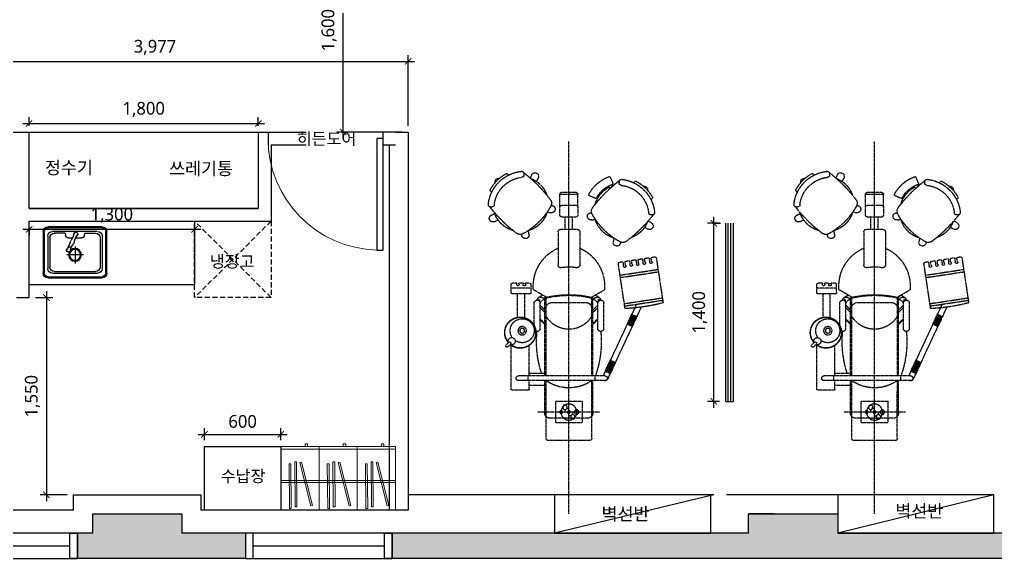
# Model space of a CAD drawing. Header units: metres. Extents: x 11578468 to 47831421, y -58341524 to -14256839.
# Drawn here: x 23749007 to 23756671, y -29076260 to -29072026 of the extents above; entities that cross this region are included whole.
import ezdxf
from ezdxf.enums import TextEntityAlignment as Align

# ---------------------------------------------------------------- set-up
doc = ezdxf.new("R2010")
doc.units = ezdxf.units.M
doc.header["$LTSCALE"] = 50
doc.header["$MEASUREMENT"] = 0
doc.linetypes.add('CENTERX2', pattern=[4, 2.5, -0.5, 0.5, -0.5])
doc.linetypes.add('DH-HID2', pattern=[1.2, 0.8, -0.4])
doc.layers.get('0').update_dxf_attribs({"linetype": 'CONTINUOUS'})
doc.layers.get('DEFPOINTS').update_dxf_attribs({"linetype": 'CONTINUOUS'})
for name, color, linetype in [('0-ELC TEXT', 7, 'CONTINUOUS'), ('03-TEXT', 3, 'CONTINUOUS'), ('04_FUR', 6, 'CONTINUOUS'), ('3.기호.계단선', 30, 'CONTINUOUS'), ('CO-FURB-DN', 9, 'CONTINUOUS'), ('CURTWALL', 4, 'CONTINUOUS'), ('FU-FURM', 251, 'DH-HID2'), ('wall', 3, 'CONTINUOUS'), ('WIN', 4, 'CONTINUOUS'), ('WINDOW', 4, 'CONTINUOUS'), ('家具', 251, 'CONTINUOUS')]:
    doc.layers.add(name, color=color, linetype=linetype)
for name, color, linetype, lineweight in [('Arch', 8, 'CONTINUOUS', 0), ('ha', 8, 'CONTINUOUS', 5), ('wall2', 3, 'CONTINUOUS', 25)]:
    doc.layers.add(name, color=color, linetype=linetype, lineweight=lineweight)
doc.styles.add('HY 울릉도 L', font='malgun.ttf')
doc.styles.add('맑은 고딕', font='malgun.ttf')
doc.dimstyles.new('사본 50', dxfattribs={"dimscale": 50, "dimtxt": 2, "dimasz": 1, "dimexe": 1, "dimexo": 1, "dimgap": 1, "dimtad": 1, "dimdec": 0, "dimrnd": 0.05, "dimdsep": 46, "dimlunit": 6, "dimtxsty": 'HY 울릉도 L', "dimblk": 'ARCHTICK', "dimcen": 2.5, "dimdle": 1, "dimclrd": 133, "dimclre": 133, "dimclrt": 30, "dimadec": 0, "dimazin": 0, "dimtfac": 1, "dimtdec": 0, "dimtix": 1, "dimtmove": 2, "dimatfit": 3, "dimldrblk": 'ARCHTICK', "dimfxl": 1, "dimlwd": -1, "dimlwe": -1, "dimarcsym": 0})

# ---------------------------------------------------------------- blocks, each defined once
blk = doc.blocks.new('*U356')
at = {"layer": 'WIN', "linetype": 'Continuous'}
blk.add_line((60, 100), (1120, 100), dxfattribs=at)
for points in [[(0, 0), (1180, 0), (1180, 200), (0, 200)], [(0, 0), (60, 0), (60, 200), (0, 200)], [(1180, 0), (1120, 0), (1120, 200), (1180, 200)]]:
    blk.add_lwpolyline(points, close=True, dxfattribs=at)
blk = doc.blocks.new('*U1959')
at = {"layer": 'WIN', "linetype": 'Continuous'}
blk.add_line((60, 100), (1090, 100), dxfattribs=at)
for points in [[(0, 0), (1150, 0), (1150, 200), (0, 200)], [(0, 0), (60, 0), (60, 200), (0, 200)], [(1150, 0), (1090, 0), (1090, 200), (1150, 200)]]:
    blk.add_lwpolyline(points, close=True, dxfattribs=at)
blk = doc.blocks.new('sdagdgds')
at = {"layer": 'ha', "transparency": 33554687}
h = blk.add_hatch(color=256, dxfattribs=at)
h.dxf.hatch_style = 1
h.paths.add_polyline_path([(23725502, -29128457), (23728302, -29128457), (23728302, -29132607), (23728502, -29132607), (23728502, -29128257), (23728302, -29128257), (23725302, -29128257), (23725302, -29132557), (23725502, -29132557)])
h.paths.add_polyline_path([(23728502, -29133657), (23728302, -29133657), (23728302, -29133757), (23725502, -29133757), (23725502, -29133657), (23725302, -29133657), (23725302, -29133757), (23724848.0976572, -29133757), (23724752, -29133757), (23724752, -29136507), (23725152, -29136507), (23725152, -29137657), (23725352, -29137657), (23725352, -29137507), (23727752, -29137507), (23727952, -29137507), (23727952, -29137307), (23725352, -29137307), (23725352, -29136507), (23727052, -29136507), (23727052, -29136707), (23727252, -29136707), (23727252, -29136507), (23727252, -29135757), (23727252, -29135707), (23727052, -29135707), (23727052, -29135757), (23727052, -29136307), (23725352, -29136307), (23724952, -29136307), (23724952, -29133957), (23727052, -29133957), (23727052, -29134507), (23727252, -29134507), (23727252, -29133957), (23728502, -29133957)])
h.paths.add_polyline_path([(23727952, -29138607), (23727752, -29138607), (23727752, -29139637), (23725352, -29139637), (23725352, -29139457), (23725152, -29139457), (23725152, -29140057), (23725352, -29140057), (23725352, -29139837), (23727752, -29139837), (23727752, -29139907), (23727952, -29139907), (23727952, -29139837)])
h.paths.add_polyline_path([(23727952, -29141007), (23727752, -29141007), (23727752, -29142007), (23725352, -29142007), (23725352, -29141857), (23725152, -29141857), (23725152, -29144557), (23725652, -29144557), (23725652, -29144657), (23729552, -29144657), (23729552, -29144457), (23725852, -29144457), (23725852, -29144357), (23725352, -29144357), (23725352, -29142207), (23727952, -29142207)])
h.paths.add_polyline_path([(23731552, -29144307), (23730852, -29144307), (23730852, -29144457), (23730732, -29144457), (23730732, -29144657), (23732052, -29144657), (23732052, -29144457), (23731552, -29144457)])
h.paths.add_polyline_path([(23739502, -29144457), (23736702, -29144457), (23736702, -29144307), (23736002, -29144307), (23736002, -29144457), (23733202, -29144457), (23733202, -29144657), (23739502, -29144657)])
h.paths.add_polyline_path([(23745902, -29143307), (23745702, -29143307), (23745702, -29144457), (23744702, -29144457), (23744702, -29144307), (23744002, -29144307), (23744002, -29144457), (23743102, -29144457), (23743102, -29144657), (23745902, -29144657)])
h.paths.add_polyline_path([(23745902, -29133157), (23745702, -29133157), (23745702, -29139657), (23745902, -29139657)])
h.paths.add_polyline_path([(23745902, -29140857), (23745702, -29140857), (23745702, -29142157), (23745902, -29142157)])
h.paths.add_polyline_path([(23744602, -29136307), (23743902, -29136307), (23743902, -29136657), (23744602, -29136657)])
h.paths.add_polyline_path([(23736702, -29136307), (23736002, -29136307), (23736002, -29136657), (23736702, -29136657)])
h.paths.add_polyline_path([(23731602, -29136307), (23730902, -29136307), (23730902, -29136657), (23731602, -29136657)])
h.paths.add_polyline_path([(23745902, -29130707), (23745702, -29130707), (23745702, -29131957), (23745902, -29131957)])
h.paths.add_polyline_path([(23745902, -29128257), (23743802, -29128257), (23743802, -29128457), (23743802, -29128707), (23744502, -29128707), (23744502, -29128457), (23745702, -29128457), (23745702, -29129607), (23745902, -29129607)])
h.paths.add_polyline_path([(23731602, -29128457), (23731602, -29128257), (23730902, -29128257), (23730902, -29130107), (23731102, -29130107), (23731102, -29128707), (23731602, -29128707)])
h.paths.add_polyline_path([(23736702, -29128257), (23736002, -29128257), (23736002, -29128457), (23736002, -29128707), (23736702, -29128707), (23736702, -29128457)])
at = {"layer": 'wall'}
for p, q in [((23730852, -29144457), (23730852, -29144307)), ((23730852, -29144307), (23731552, -29144307)), ((23731552, -29144307), (23731552, -29144457)), ((23736002, -29144457), (23736002, -29144307)), ((23736002, -29144307), (23736702, -29144307)), ((23736702, -29144307), (23736702, -29144457)), ((23730852, -29144457), (23730732, -29144457)), ((23730732, -29144457), (23730732, -29144657)), ((23732052, -29144457), (23731552, -29144457)), ((23732052, -29144457), (23732052, -29144657)), ((23736002, -29144457), (23733202, -29144457)), ((23733202, -29144457), (23733202, -29144657)), ((23739502, -29144457), (23736702, -29144457)), ((23732052, -29144657), (23730732, -29144657)), ((23739502, -29144657), (23733202, -29144657))]:
    blk.add_line(p, q, dxfattribs=at)
at = {"layer": 'WIN', "linetype": 'Continuous'}
for name, p in [('*U356', (23729552, -29144657)), ('*U1959', (23732052, -29144657))]:
    blk.add_blockref(name, p, dxfattribs=at)
blk = doc.blocks.new('arrttt')
at = {"layer": 'Arch', "color": 6}
for p, q in [((883190.8, 53508.7), (882890.8, 53508.7)), ((882890.8, 53508.7), (882890.8, 53008.7)), ((882958.9, 53496.3), (882955.8, 53144.1)), ((882972.9, 53496.2), (882958.9, 53496.3)), ((882969.8, 53144), (882972.9, 53496.2)), ((883190.8, 53008.7), (883190.8, 53508.7)), ((883002.8, 53482.1), (882999.7, 53130)), ((883016.8, 53482), (883002.8, 53482.1)), ((883013.7, 53129.9), (883016.8, 53482)), ((883126.4, 53476.3), (883040, 53134.9)), ((883053.6, 53131.5), (883140, 53472.9)), ((883140, 53472.9), (883126.4, 53476.3)), ((882890.8, 53291.2), (883190.8, 53291.2)), ((882890.8, 53276.2), (883190.8, 53276.2)), ((882955.8, 53144.1), (882969.8, 53144)), ((882999.7, 53130), (883013.7, 53129.9)), ((883040, 53134.9), (883053.6, 53131.5)), ((883190.8, 53028.7), (882890.8, 53028.7)), ((882890.8, 53008.7), (883190.8, 53008.7)), ((883100.8, 53008.7), (883080.8, 53008.7)), ((883080.8, 53008.7), (883080.8, 52988.7)), ((883080.8, 52988.7), (883100.8, 52988.7)), ((883100.8, 52988.7), (883100.8, 53008.7))]:
    blk.add_line(p, q, dxfattribs=at)
blk = doc.blocks.new('FB-021')
at = {"layer": 'CO-FURB-DN', "color": 8}
for p, q in [((-224.8, 71.3), (-224.8, 367.1)), ((-191.9, 399.9), (191.9, 399.9)), ((-154.4, 367.1), (159, 367.1)), ((224.8, 367.1), (224.8, 71.3)), ((-191.9, 334.2), (-191.9, 104.2)), ((191.9, 334.2), (191.9, 104.2)), ((159, 71.3), (-159, 71.3)), ((191.9, 38.5), (-191.9, 38.5))]:
    blk.add_line(p, q, dxfattribs=at)
at = {"layer": 'CO-FURB-DN', "color": 251}
for p, q in [((-218.2, 77.9), (-218.2, 367.1)), ((-191.9, 393.4), (185.3, 393.4)), ((-69, 353.9), (-145.9, 353.9)), ((-69, 353.9), (-65.7, 340.8)), ((69, 353.9), (65.7, 340.8)), ((69, 353.9), (145.9, 353.9)), ((218.2, 360.5), (218.2, 77.9)), ((-178.2, 321.4), (-178.2, 117.7)), ((-4.6, 321.1), (-46.6, 321.1)), ((46, 321.1), (17.8, 321.1)), ((176.9, 321.4), (176.9, 117.7)), ((-1.2, 260.3), (-1.2, 141)), ((-60.8, 200.6), (58.4, 200.6)), ((145.9, 84.5), (-145.3, 84.5)), ((185.3, 45.1), (-185.3, 45.1))]:
    blk.add_line(p, q, dxfattribs=at)
for radius in [45.4, 38.8]:
    blk.add_circle((0.1, 201.3), radius, dxfattribs=at)
at = {"layer": 'CO-FURB-DN', "color": 8}
for centre, radius, start, end in [((-191.9, 367.1), 32.9, 90, 180), ((-159, 334.2), 32.9, 90, 180), ((-6, 348.4), 13.8, 359.24513, 229.30547), ((132.5, 377.7), 128.1, 190.55529, 216.41371), ((159, 334.2), 32.9, 0, 90), ((191.9, 367.1), 32.9, 0, 90), ((-119.1, 263.4), 128.1, 13.13942, 38.58818), ((39.3, 300.3), 34.6, 193.13942, 216.32134), ((-91.8, 204), 128.1, 14.79799, 36.32134), ((1.6, 281.1), 34.6, 16.55093, 36.41371), ((213.9, 344.2), 186.9, 196.55093, 214.00557), ((41.3, 245.1), 13.8, 58.14565, 163.3853), ((45.8, 235.4), 13.8, 174.46116, 18.12318), ((-191.9, 71.3), 32.9, 180, 270), ((-159, 104.2), 32.9, 180, 270), ((159, 104.2), 32.9, 270, 0), ((191.9, 71.3), 32.9, 270, 0)]:
    blk.add_arc(centre, radius, start, end, dxfattribs=at)
at = {"layer": 'CO-FURB-DN', "color": 251}
for centre, radius, start, end in [((-191.9, 367.1), 26.3, 90, 180), ((-145.3, 321.1), 32.9, 90, 180), ((144, 321.1), 32.9, 0, 90), ((185.3, 360.5), 32.9, 0, 90), ((-46, 340.8), 19.7, 180, 270), ((46, 340.8), 19.7, 270, 0), ((-185.3, 77.9), 32.9, 180, 270), ((-144.7, 118), 33.5, 180.4305, 268.96063), ((144, 117.7), 32.9, 270, 0), ((185.3, 77.9), 32.9, 270, 0)]:
    blk.add_arc(centre, radius, start, end, dxfattribs=at)
blk = doc.blocks.new('$DorLib2D$00000001')
for p, q in [((0.45, 0.975), (0.5, 0.975)), ((0.45, 0), (0.45, 0.975)), ((0.5, 0), (0.5, 0.975)), ((0.5, 0), (0.45, 0))]:
    blk.add_line(p, q)
at = {"lineweight": 13}
blk.add_arc((0.475, 0), 0.975, 91.46928, 180, dxfattribs=at)
blk = doc.blocks.new('_ArchTick')
at = {"color": 0, "linetype": 'ByBlock', "const_width": 0.15}
blk.add_lwpolyline([(-0.5, -0.5), (0.5, 0.5)], dxfattribs=at)
blk = doc.blocks.new('*D579')
at = {"layer": '3.기호.계단선', "color": 133, "ltscale": 10, "transparency": 16777216}
for p, q in [((23749218.8, -29074159.9), (23749218.8, -29075809.9)), ((23749132.3, -29074209.9), (23749268.8, -29074209.9)), ((23749382.3, -29075759.9), (23749168.8, -29075759.9))]:
    blk.add_line(p, q, dxfattribs=at)
at = {"layer": 'DEFPOINTS', "color": 0, "ltscale": 10, "transparency": 16777216}
for p in [(23749082.3, -29074209.9), (23749218.8, -29075759.9), (23749432.3, -29075759.9)]:
    blk.add_point(p, dxfattribs=at)
at = {"layer": '3.기호.계단선', "color": 133, "ltscale": 10, "transparency": 16777216, "xscale": 50, "yscale": 50, "zscale": 50}
for p, rotation in [((23749218.8, -29074209.9), 90), ((23749218.8, -29075759.9), 270)]:
    blk.add_blockref('_ArchTick', p, dxfattribs=dict(at, rotation=rotation))
at = {"layer": '3.기호.계단선', "color": 30, "ltscale": 10, "transparency": 16777216, "insert": (23749108.4, -29074984.9), "char_height": 100, "attachment_point": 5, "rotation": 90, "style": 'HY 울릉도 L'}
blk.add_mtext('1,550', dxfattribs=at)
blk = doc.blocks.new('*D580')
at = {"layer": '3.기호.계단선', "color": 133, "ltscale": 10, "transparency": 16777216}
for p, q in [((23749082.3, -29073659.9), (23749082.3, -29073723.8)), ((23750382.3, -29073659.9), (23750382.3, -29073723.8)), ((23749032.3, -29073673.8), (23750432.3, -29073673.8))]:
    blk.add_line(p, q, dxfattribs=at)
at = {"layer": 'DEFPOINTS', "color": 0, "ltscale": 10, "transparency": 16777216}
for p in [(23749082.3, -29073609.9), (23750382.3, -29073609.9), (23750382.3, -29073673.8)]:
    blk.add_point(p, dxfattribs=at)
at = {"layer": '3.기호.계단선', "color": 133, "ltscale": 10, "transparency": 16777216, "xscale": 50, "yscale": 50, "zscale": 50, "rotation": 180}
blk.add_blockref('_ArchTick', (23749082.3, -29073673.8), dxfattribs=at)
at = {"layer": '3.기호.계단선', "color": 133, "ltscale": 10, "transparency": 16777216, "xscale": 50, "yscale": 50, "zscale": 50}
blk.add_blockref('_ArchTick', (23750382.3, -29073673.8), dxfattribs=at)
at = {"layer": '3.기호.계단선', "color": 30, "ltscale": 10, "transparency": 16777216, "insert": (23749732.3, -29073563.5), "char_height": 100, "attachment_point": 5, "style": 'HY 울릉도 L'}
blk.add_mtext('1,300', dxfattribs=at)
blk = doc.blocks.new('*D581')
at = {"layer": '3.기호.계단선', "color": 133, "ltscale": 10, "transparency": 16777216}
for p, q in [((23749082.3, -29072859.9), (23749082.3, -29072792.7)), ((23750882.3, -29072859.9), (23750882.3, -29072792.7)), ((23749032.3, -29072842.7), (23750932.3, -29072842.7))]:
    blk.add_line(p, q, dxfattribs=at)
at = {"layer": 'DEFPOINTS', "color": 0, "ltscale": 10, "transparency": 16777216}
for p in [(23750882.3, -29072842.7), (23749082.3, -29072909.9), (23750882.3, -29072909.9)]:
    blk.add_point(p, dxfattribs=at)
at = {"layer": '3.기호.계단선', "color": 133, "ltscale": 10, "transparency": 16777216, "xscale": 50, "yscale": 50, "zscale": 50, "rotation": 180}
blk.add_blockref('_ArchTick', (23749082.3, -29072842.7), dxfattribs=at)
at = {"layer": '3.기호.계단선', "color": 133, "ltscale": 10, "transparency": 16777216, "xscale": 50, "yscale": 50, "zscale": 50}
blk.add_blockref('_ArchTick', (23750882.3, -29072842.7), dxfattribs=at)
at = {"layer": '3.기호.계단선', "color": 30, "ltscale": 10, "transparency": 16777216, "insert": (23749982.3, -29072732.4), "char_height": 100, "attachment_point": 5, "style": 'HY 울릉도 L'}
blk.add_mtext('1,800', dxfattribs=at)
blk = doc.blocks.new('*D582')
at = {"layer": '3.기호.계단선', "color": 133, "ltscale": 10, "transparency": 16777216}
for p, q in [((23750459.3, -29075329.9), (23750459.3, -29075235.4)), ((23751059.3, -29075329.9), (23751059.3, -29075235.4)), ((23750409.3, -29075285.4), (23751109.3, -29075285.4))]:
    blk.add_line(p, q, dxfattribs=at)
at = {"layer": 'DEFPOINTS', "color": 0, "ltscale": 10, "transparency": 16777216}
for p in [(23751059.3, -29075285.4), (23750459.3, -29075379.9), (23751059.3, -29075379.9)]:
    blk.add_point(p, dxfattribs=at)
at = {"layer": '3.기호.계단선', "color": 133, "ltscale": 10, "transparency": 16777216, "xscale": 50, "yscale": 50, "zscale": 50, "rotation": 180}
blk.add_blockref('_ArchTick', (23750459.3, -29075285.4), dxfattribs=at)
at = {"layer": '3.기호.계단선', "color": 133, "ltscale": 10, "transparency": 16777216, "xscale": 50, "yscale": 50, "zscale": 50}
blk.add_blockref('_ArchTick', (23751059.3, -29075285.4), dxfattribs=at)
at = {"layer": '3.기호.계단선', "color": 30, "ltscale": 10, "transparency": 16777216, "insert": (23750759.3, -29075183.7), "char_height": 100, "attachment_point": 5, "style": 'HY 울릉도 L'}
blk.add_mtext('600', dxfattribs=at)
blk = doc.blocks.new('*D591')
at = {"layer": '3.기호.계단선', "color": 133, "ltscale": 10, "transparency": 16777216}
for p, q in [((23748032.3, -29072355), (23752109.3, -29072355)), ((23748082.3, -29072959.9), (23748082.3, -29072305)), ((23752059.3, -29072859.9), (23752059.3, -29072305))]:
    blk.add_line(p, q, dxfattribs=at)
at = {"layer": 'DEFPOINTS', "color": 0, "ltscale": 10, "transparency": 16777216}
for p in [(23752059.3, -29072355), (23752059.3, -29072909.9), (23748082.3, -29073009.9)]:
    blk.add_point(p, dxfattribs=at)
at = {"layer": '3.기호.계단선', "color": 133, "ltscale": 10, "transparency": 16777216, "xscale": 50, "yscale": 50, "zscale": 50, "rotation": 180}
blk.add_blockref('_ArchTick', (23748082.3, -29072355), dxfattribs=at)
at = {"layer": '3.기호.계단선', "color": 133, "ltscale": 10, "transparency": 16777216, "xscale": 50, "yscale": 50, "zscale": 50}
blk.add_blockref('_ArchTick', (23752059.3, -29072355), dxfattribs=at)
at = {"layer": '3.기호.계단선', "color": 30, "ltscale": 10, "transparency": 16777216, "insert": (23750070.8, -29072244.9), "char_height": 100, "attachment_point": 5, "style": 'HY 울릉도 L'}
blk.add_mtext('3,977', dxfattribs=at)
blk = doc.blocks.new('rtyutut')
at = {"layer": '家具', "linetype": 'CENTERX2', "ltscale": 0.01}
for p, q in [((425185.6, -946947.7), (425230.6, -946649.4)), ((425204.2, -946950.5), (425249.2, -946652.2)), ((425560, -946699), (425210.5, -946646.3)), ((425409.3, -946981.4), (425454.3, -946683.1)), ((425428, -946984.2), (425472.9, -946685.9)), ((425536.5, -946736), (425558.3, -946739.3)), ((425536.5, -946736), (425540.2, -946736.5)), ((425569.1, -946731.4), (425571.6, -946714.4)), ((425839.5, -946739.3), (425851.3, -946762.1)), ((425901.3, -946730.7), (425900.9, -946740.2)), ((426021.3, -946742.2), (426030.4, -946733.1)), ((425526.7, -946801.3), (425530.3, -946801.8)), ((425526.7, -946801.3), (425548.5, -946804.6)), ((425528.8, -946787.3), (425532.4, -946787.8)), ((425528.8, -946787.3), (425550.6, -946790.6)), ((425534.4, -946750), (425556.2, -946753.3)), ((425534.4, -946750), (425538, -946750.5)), ((425553.6, -946833.9), (425556.4, -946815.3)), ((425561.3, -946782.7), (425564.2, -946764)), ((425789.2, -946765.2), (425803, -946792)), ((425177.3, -946818.5), (424609, -947083.5)), ((425195.2, -946857), (424636.8, -947117.4)), ((425046, -946931.8), (425024, -946884.8)), ((425054.5, -946927.8), (425032.6, -946880.8)), ((425063.1, -946923.8), (425041.1, -946876.8)), ((425071.6, -946919.8), (425049.7, -946872.8)), ((425080.1, -946915.8), (425058.2, -946868.8)), ((425088.7, -946911.9), (425066.8, -946864.9)), ((425097.2, -946907.9), (425075.3, -946860.9)), ((425105.8, -946903.9), (425083.9, -946856.9)), ((425114.3, -946899.9), (425092.4, -946852.9)), ((425122.9, -946895.9), (425101, -946848.9)), ((425513.4, -946889.8), (425517, -946890.4)), ((425513.4, -946889.8), (425535.1, -946893.1)), ((425519, -946852.5), (425522.6, -946853.1)), ((425519, -946852.5), (425540.8, -946855.8)), ((425521.1, -946838.6), (425524.7, -946839.1)), ((425521.1, -946838.6), (425542.9, -946841.9)), ((425545.9, -946885.2), (425548.7, -946866.6)), ((426153.5, -946876.7), (426162.7, -946867.5)), ((425165.6, -946944.7), (425515, -946997.4)), ((425503.5, -946955.1), (425507.1, -946955.6)), ((425503.5, -946955.1), (425525.3, -946958.4)), ((425505.6, -946941.1), (425509.2, -946941.7)), ((425505.6, -946941.1), (425527.4, -946944.4)), ((425511.3, -946903.8), (425514.9, -946904.4)), ((425511.3, -946903.8), (425533, -946907.1)), ((425530.8, -946985.1), (425533.2, -946969.1)), ((425538.1, -946936.5), (425541, -946917.9)), ((424702, -947092.2), (424680.1, -947045.2)), ((424710.5, -947088.2), (424688.6, -947041.2)), ((424719.1, -947084.2), (424697.2, -947037.2)), ((424727.6, -947080.2), (424705.7, -947033.2)), ((424736.2, -947076.2), (424714.3, -947029.2)), ((424744.7, -947072.3), (424722.8, -947025.3)), ((424753.3, -947068.3), (424731.4, -947021.3)), ((424761.8, -947064.3), (424739.9, -947017.3)), ((425687.3, -946980.6), (425680.2, -946981.7)), ((425719, -947032.7), (425689.3, -947037.6)), ((426138.8, -947049.1), (426129.6, -947040)), ((426139.9, -947045.9), (426131.2, -947041.5)), ((426152.5, -947040.6), (426195.9, -947059.2)), ((426162.6, -946992.1), (426153.2, -946992.5)), ((424599.1, -947102.7), (424599.1, -947781.6)), ((424636.8, -947102.7), (424636.8, -947781.6)), ((424676.4, -947104.1), (424654.4, -947057.1)), ((424684.9, -947100.1), (424663, -947053.1)), ((424693.5, -947096.2), (424671.5, -947049.2)), ((425009.3, -947112.2), (425207.3, -947112.2)), ((425254.1, -947208.8), (425313.1, -947106.6)), ((426114.5, -947096.5), (426106, -947092.2)), ((426126.3, -947076.7), (426111.5, -947061.9)), ((424344.5, -947197), (424599.1, -947197)), ((424352.1, -947142), (424352.1, -947629.2)), ((424599.1, -947178.2), (424636.8, -947178.2)), ((424636.8, -947197), (425251.3, -947197)), ((425009.3, -947159.3), (425207.3, -947159.3)), ((425040.4, -947197), (425078.1, -947159.3)), ((425047.1, -947197), (425084.8, -947159.3)), ((425134.7, -947197), (425172.4, -947159.3)), ((425153.6, -947197), (425191.3, -947159.3)), ((425861.5, -947208.2), (425866, -947178.4)), ((426031.6, -947180.5), (426050.3, -947223.9)), ((424127.7, -947225.3), (424127.7, -947545.9)), ((424146.5, -947206.5), (424314.2, -947206.5)), ((424304.9, -947230.5), (424304.9, -947541)), ((424314.2, -947206.5), (424599.1, -947206.5)), ((424636.8, -947206.5), (425104.7, -947206.5)), ((425104.7, -947206.5), (425248.7, -947206.5)), ((425210.1, -947240.1), (425210.1, -947531.3)), ((425917.4, -947216.8), (425918.8, -947207.6)), ((424436.9, -947281.9), (424267.2, -947281.9)), ((424267.2, -947281.9), (424267.2, -947489.3)), ((424352.1, -947291.3), (424352.1, -947480)), ((424436.9, -947489.3), (424436.9, -947281.9)), ((425768.8, -947300.8), (425505.5, -947300.8)), ((425787.6, -947319.6), (425787.6, -947451.6)), ((425883.3, -947333.8), (425883.3, -947437.5)), ((425958.7, -947314.9), (425902.1, -947314.9)), ((425958.7, -947314.9), (426060.6, -947314.9)), ((425977.6, -947437.5), (425977.6, -947333.8)), ((426060.6, -947314.9), (426060.6, -947456.3)), ((426079.5, -947437.5), (426079.5, -947333.8)), ((423552.1, -947385.6), (426478.9, -947385.6)), ((424257.7, -947385.6), (424446.4, -947385.6)), ((425502.3, -947385.6), (426059.5, -947385.6)), ((425787.6, -947357.3), (425883.3, -947357.3)), ((425787.6, -947413.9), (425883.3, -947413.9)), ((424267.2, -947489.3), (424436.9, -947489.3)), ((425768.8, -947470.5), (425505.5, -947470.5)), ((425902.1, -947456.3), (425958.7, -947456.3)), ((425958.7, -947456.3), (426060.6, -947456.3)), ((424146.5, -947564.8), (424312, -947564.8)), ((424312, -947564.8), (424599.1, -947564.8)), ((424336.5, -947574.2), (424599.1, -947574.2)), ((424561.4, -947574.2), (424561.4, -947696.8)), ((424636.8, -947564.8), (425104.7, -947564.8)), ((424636.8, -947574.2), (425251.3, -947574.2)), ((424655.7, -947574.2), (424655.7, -947696.8)), ((425040.4, -947574.2), (425078.1, -947611.9)), ((425047.1, -947574.2), (425084.8, -947611.9)), ((425104.7, -947564.8), (425248.7, -947564.8)), ((425134.7, -947574.2), (425172.4, -947611.9)), ((425153.6, -947574.2), (425191.3, -947611.9)), ((425254.1, -947562.4), (425313.1, -947664.6)), ((425923.3, -947556.9), (425918.5, -947527.1)), ((425975.5, -947525.2), (425974.3, -947518)), ((425009.3, -947611.9), (425207.3, -947611.9)), ((425033.4, -947659.1), (425207.3, -947659.1)), ((426190.8, -947627.1), (426164, -947640.9)), ((424523.7, -947706.2), (424523.7, -947828.8)), ((424533.1, -947696.8), (424599.1, -947696.8)), ((424599.1, -947706.2), (424636.8, -947706.2)), ((424636.8, -947696.8), (424876.2, -947696.8)), ((425093.8, -947732.8), (425281.3, -947732.8)), ((425281.3, -947692.9), (425281.3, -947829.3)), ((425290.7, -947683.4), (425354.6, -947683.2)), ((425326.3, -947683.3), (425326.8, -947838.6)), ((425358.6, -947728.5), (425362.3, -947728.4)), ((425364, -947692.6), (425364.1, -947726.5)), ((425747.9, -947699.3), (425777.6, -947703.9)), ((426216.7, -947677.4), (426191.5, -947690.4)), ((425096.9, -947789.4), (425281.3, -947789.4)), ((425358.7, -947742.6), (425362.3, -947742.6)), ((425358.8, -947779), (425362.4, -947779)), ((425358.8, -947793.1), (425362.5, -947793.1)), ((425364.2, -947744.5), (425364.3, -947777.1)), ((425364.4, -947795), (425364.5, -947828.9)), ((425739.3, -947755.3), (425748.4, -947756.7)), ((426225.3, -947739.1), (426215.9, -947738.8)), ((424533.1, -947838.2), (424876.2, -947838.2)), ((424885.1, -947844), (424865.1, -947864)), ((424899.8, -947858.7), (424879.7, -947878.7)), ((425290.8, -947838.8), (425355.1, -947838.4)), ((426213.9, -947859.2), (426222.9, -947868.2)), ((425848.4, -947969.5), (425862.2, -947942.7)), ((425898.7, -947995.4), (425912.5, -947968.6)), ((425964, -948000.5), (425963.6, -947991)), ((426079.4, -947991.4), (426088.5, -948000.6))]:
    blk.add_line(p, q, dxfattribs=at)
for centre, radius in [((424352.1, -947385.6), 62.9), ((424314.3, -947354.5), 17.2), ((424352.1, -947324.3), 17.2), ((424352.1, -947385.6), 10.8), ((424389.8, -947416.7), 17.2), ((424352.1, -947446.9), 10.8), ((424991.3, -947752.5), 33), ((424991.3, -947752.5), 18.9)]:
    blk.add_circle(centre, radius, dxfattribs=at)
for centre, radius, start, end in [((426584.6, -947006.1), 1420.4, 165.32787, 177.52206), ((425529.3, -946742.1), 9.43, 39.98277, 302.80201), ((425559.8, -946730), 9.43, 261.38458, 351.42497), ((425557.6, -946712.9), 14.1, 354.07747, 79.98935), ((426595.6, -947616.8), 1130.8, 127.74452, 142.89408), ((425814.4, -946752.3), 28.3, 27.26154, 207.26154), ((425919.7, -946741), 18.9, 177.64231, 263.54627), ((425920.1, -946731.5), 18.9, 83.68774, 177.64231), ((425890.1, -947003.3), 292.3, 6.31226, 83.68774), ((426037, -946739.8), 9.43, 60.84732, 135), ((425890.1, -947003.3), 311.2, 28.17646, 60.84732), ((425521.6, -946793.3), 9.43, 39.98277, 302.80201), ((425547.1, -946813.9), 9.43, 351.42497, 81.38458), ((425552, -946781.3), 9.43, 261.38458, 351.42497), ((425554.8, -946762.6), 9.43, 351.42497, 81.38458), ((425926.7, -946970.2), 216.9, 112.58069, 160.91759), ((425890.1, -947003.3), 245.2, 6.45373, 83.54627), ((426099.2, -946796), 28.3, 348.68025, 100.79535), ((425506.2, -946895.9), 9.43, 39.98277, 302.80201), ((425513.9, -946844.6), 9.43, 39.98277, 302.80201), ((425536.6, -946883.8), 9.43, 261.38457, 351.42497), ((425539.4, -946865.2), 9.43, 351.42497, 81.38458), ((425544.3, -946832.5), 9.43, 261.38458, 351.42497), ((426156, -946860.8), 9.43, 315, 28.17646), ((425498.4, -946947.2), 9.43, 39.98277, 302.80201), ((425523.9, -946967.7), 9.43, 351.42497, 81.38459), ((425528.8, -946935.1), 9.43, 261.38459, 351.42497), ((425531.6, -946916.4), 9.43, 351.42497, 81.38458), ((425731.4, -946963.1), 47.1, 142.89408, 208.79759), ((425516.8, -946983.3), 14.1, 262.86059, 352.86026), ((425684.7, -947009.6), 28.3, 99.26154, 279.26154), ((426173, -946720.4), 551, 208.79759, 241.20241), ((425926.7, -946970.2), 216.9, 196.72134, 254.08434), ((425276.5, -946297.7), 1130.8, 307.10592, 322.25548), ((425926.7, -946970.2), 226.3, 298.81205, 340.41104), ((426152.4, -946973.6), 18.9, 186.45373, 272.35769), ((426148.8, -947049.2), 9.43, 66.68894, 160.41104), ((426161.8, -946973.2), 18.9, 272.35769, 6.31226), ((424618, -947102.7), 21.2, 115, 207.26604), ((424618, -947102.7), 18.9, 90, 180), ((424618, -947102.7), 18.9, 0, 90), ((425009.3, -947135.8), 23.6, 90, 270), ((425207.3, -947135.8), 23.6, 270, 90), ((425340, -947434), 328.4, 23.9286, 94.69154), ((425926.7, -946970.2), 216.9, 285.58412, 332.67832), ((425926.7, -946970.2), 292.3, 297.89306, 339.79002), ((426192.1, -947067.9), 9.43, 339.79002, 66.68894), ((424345.2, -947237.9), 40.9, 89.0396, 169.48323), ((424904.7, -947924.9), 793.3, 84.13608, 109.73261), ((425177.1, -947220.7), 68.4, 21.36345, 63.76639), ((425229.9, -947149.5), 6.22, 215.42758, 85.87159), ((425203.1, -947195.6), 68.4, 12.06886, 66.20147), ((425207, -947163.4), 46.8, 316.21643, 21.42814), ((424487.5, -947385.6), 786.7, 346.12555, 13.86437), ((425930.3, -947161.9), 47.1, 241.20241, 307.10592), ((426040.3, -947176.7), 9.43, 118.81205, 203.31106), ((424146.5, -947225.3), 18.9, 90.00103, 179.99742), ((424854.5, -947385.6), 311.9, 144.94886, 215.05114), ((425210.1, -947385.6), 207.4, 120.27264, 239.72736), ((425169.9, -947247.4), 40.9, 10.31103, 90.9604), ((424487.5, -947385.6), 782, 346.75102, 13.23887), ((425889.4, -947212.5), 28.3, 171.26154, 351.26154), ((426059, -947220.2), 9.43, 203.31106, 297.89306), ((425505.5, -947319.6), 18.9, 90, 180), ((425106.4, -947385.6), 386.6, 349.77841, 10.22159), ((425768.8, -947319.6), 18.9, 0, 90), ((425902.1, -947333.8), 18.9, 90, 180), ((425958.7, -947333.8), 18.9, 0, 90), ((426060.6, -947333.8), 18.9, 0, 90), ((424352.1, -947385.6), 31.5, 90, 180), ((424352.1, -947385.6), 31.5, 270, 0), ((425340, -947337.3), 328.4, 265.30846, 336.0714), ((425505.5, -947451.6), 18.9, 180, 270), ((425768.8, -947451.6), 18.9, 270, 0), ((425902.1, -947437.5), 18.9, 180, 270), ((425946.4, -947522.6), 28.3, 9.26154, 189.26154), ((425958.7, -947437.5), 18.9, 270, 0), ((426060.6, -947437.5), 18.9, 270, 0), ((424146.5, -947545.9), 18.9, 179.99742, 270.00099), ((424340.9, -947538.4), 36.1, 184.11959, 262.95924), ((425169.9, -947523.9), 40.9, 269.0396, 349.58675), ((425177.1, -947550.6), 68.4, 296.23361, 338.63655), ((425207, -947607.8), 46.8, 338.57186, 43.78357), ((426235.7, -948010.9), 551, 118.79759, 151.20241), ((425985.9, -947764.5), 216.9, 106.72134, 164.08434), ((425993, -947569.3), 47.1, 52.89408, 118.79759), ((425339.2, -948433.5), 1130.8, 37.74452, 52.89408), ((425985.9, -947764.5), 216.9, 21.02795, 70.91759), ((424904.7, -946846.4), 793.3, 251.7081, 275.86392), ((424976.3, -947767.5), 122.6, 229.85807, 220.15026), ((424976.3, -947767.5), 120.7, 231.74102, 218.25652), ((424991.3, -947752.5), 94.3, 234.52319, 215.47479), ((425009.3, -947635.5), 23.6, 90, 205.05762), ((425207.3, -947635.5), 23.6, 270, 90), ((425229.9, -947621.8), 6.22, 274.12841, 144.57242), ((425203.1, -947575.6), 68.4, 293.79853, 347.92902), ((426203.8, -947652.2), 28.3, 297.26154, 117.26154), ((424533.1, -947706.2), 9.43, 90, 180), ((425290.7, -947692.9), 9.43, 90.20822, 180), ((425352.4, -947735.5), 9.43, 48.79544, 311.61468), ((425354.6, -947692.6), 9.43, 0.20506, 90.20506), ((425362.3, -947726.6), 1.89, 270.20506, 0.20506), ((425743.6, -947727.3), 28.3, 81.26154, 261.26154), ((424618, -947781.6), 18.9, 180, 270), ((424618, -947781.6), 18.9, 270, 0), ((424908.8, -947834.9), 28.3, 246.53399, 203.51361), ((425352.6, -947786.1), 9.43, 48.79544, 311.61468), ((425362.3, -947744.5), 1.89, 0.20506, 90.20506), ((425362.4, -947777.1), 1.89, 270.20506, 0.20506), ((425362.5, -947795), 1.89, 0.20506, 90.20506), ((425794.1, -947768.1), 47.1, 151.20241, 217.10592), ((426658.3, -947114.4), 1130.8, 217.10592, 232.25548), ((425952.7, -947727.9), 245.2, 276.45373, 353.54627), ((425952.7, -947727.9), 292.3, 276.31226, 353.68774), ((426215.1, -947757.6), 18.9, 87.64231, 173.54627), ((426224.5, -947758), 18.9, 353.68774, 87.64231), ((424533.1, -947828.8), 9.43, 180, 270), ((424872.4, -947871.4), 10.4, 135, 315), ((424892.4, -947851.4), 10.4, 315, 135), ((425290.7, -947829.3), 9.43, 180, 270.30046), ((425355.1, -947829), 9.43, 270.30362, 0.30362), ((425985.9, -947764.5), 216.9, 195.58412, 252.4806), ((425952.7, -947727.9), 311.2, 298.17646, 330.84732), ((426216.2, -947874.9), 9.43, 330.84732, 45), ((426160, -947937.1), 28.3, 258.68025, 10.79535), ((425873.6, -947982.5), 28.3, 152.73846, 332.73846), ((425982.4, -947990.3), 18.9, 96.45373, 182.35769), ((425982.8, -947999.7), 18.9, 182.35769, 276.31226), ((426095.2, -947993.9), 9.43, 225, 298.17646)]:
    blk.add_arc(centre, radius, start, end, dxfattribs=at)
blk = doc.blocks.new('*D600')
at = {"layer": '3.기호.계단선', "color": 133, "ltscale": 10, "transparency": 16777216}
for p, q in [((23754459.8, -29075075.9), (23754459.8, -29073576.1)), ((23754502.8, -29073626.1), (23754409.8, -29073626.1)), ((23754502.8, -29075025.9), (23754409.8, -29075025.9))]:
    blk.add_line(p, q, dxfattribs=at)
at = {"layer": 'DEFPOINTS', "color": 0, "ltscale": 10, "transparency": 16777216}
for p in [(23754459.8, -29073626.1), (23754552.8, -29073626.1), (23754552.8, -29075025.9)]:
    blk.add_point(p, dxfattribs=at)
at = {"layer": '3.기호.계단선', "color": 133, "ltscale": 10, "transparency": 16777216, "xscale": 50, "yscale": 50, "zscale": 50}
for p, rotation in [((23754459.8, -29073626.1), 90), ((23754459.8, -29075025.9), 270)]:
    blk.add_blockref('_ArchTick', p, dxfattribs=dict(at, rotation=rotation))
at = {"layer": '3.기호.계단선', "color": 30, "ltscale": 10, "transparency": 16777216, "insert": (23754349.5, -29074326), "char_height": 100, "attachment_point": 5, "rotation": 90, "style": 'HY 울릉도 L'}
blk.add_mtext('1,400', dxfattribs=at)
blk = doc.blocks.new('*D603')
at = {"layer": '3.기호.계단선', "color": 133, "ltscale": 10, "transparency": 16777216}
for p, q in [((23751548, -29072959.9), (23751548, -29071259.9)), ((23752782.3, -29071309.9), (23751498, -29071309.9)), ((23752009.3, -29072909.9), (23751498, -29072909.9))]:
    blk.add_line(p, q, dxfattribs=at)
at = {"layer": 'DEFPOINTS', "color": 0, "ltscale": 10, "transparency": 16777216}
for p in [(23751548, -29071309.9), (23752832.3, -29071309.9), (23752059.3, -29072909.9)]:
    blk.add_point(p, dxfattribs=at)
at = {"layer": '3.기호.계단선', "color": 133, "ltscale": 10, "transparency": 16777216, "xscale": 50, "yscale": 50, "zscale": 50}
for p, rotation in [((23751548, -29071309.9), 90), ((23751548, -29072909.9), 270)]:
    blk.add_blockref('_ArchTick', p, dxfattribs=dict(at, rotation=rotation))
at = {"layer": '3.기호.계단선', "color": 30, "ltscale": 10, "transparency": 16777216, "insert": (23751437.7, -29072109.9), "char_height": 100, "attachment_point": 5, "rotation": 90, "style": 'HY 울릉도 L'}
blk.add_mtext('1,600', dxfattribs=at)

msp = doc.modelspace()

# ---------------------------------------------------------------- linework, layer by layer
at = {"layer": '04_FUR', "ltscale": 10}
for p, q in [((23754458.8, -29075759.9), (23753208.3, -29076059.9)), ((23756658.8, -29075759.9), (23755432.3, -29076059.9))]:
    msp.add_line(p, q, dxfattribs=at)
for points in [[(23749082.3, -29072909.9), (23750882.3, -29072909.9), (23750882.3, -29073509.9), (23749082.3, -29073509.9)], [(23750382.3, -29074109.9), (23749082.3, -29074109.9), (23749082.3, -29073609.9), (23750382.3, -29073609.9)]]:
    msp.add_lwpolyline(points, close=True, dxfattribs=at)
for points in [[(23751059.3, -29075879.9), (23750459.3, -29075879.9), (23750459.3, -29075379.9), (23751059.3, -29075379.9), (23751059.3, -29075879.9)], [(23753208.3, -29075759.9), (23753208.3, -29076059.9), (23754434.8, -29076059.9), (23754434.8, -29075759.9)], [(23755432.3, -29075759.9), (23755432.3, -29076059.9), (23756658.8, -29076059.9), (23756658.8, -29075759.9)]]:
    msp.add_lwpolyline(points, dxfattribs=at)
at = {"layer": 'CURTWALL'}
for p, q in [((23754452.8, -29073626.1), (23754512.8, -29073626.1)), ((23754552.8, -29075025.9), (23754552.8, -29073626.1)), ((23754572.8, -29075025.9), (23754572.8, -29073626.1)), ((23754592.8, -29075025.9), (23754592.8, -29073626.1)), ((23754612.8, -29075025.9), (23754612.8, -29073626.1)), ((23754552.8, -29075025.9), (23754612.8, -29075025.9))]:
    msp.add_line(p, q, dxfattribs=at)
at = {"layer": 'FU-FURM'}
for p, q in [((23750982.3, -29074209.9), (23750382.3, -29073609.9)), ((23750982.3, -29073609.9), (23750382.3, -29074209.9))]:
    msp.add_line(p, q, dxfattribs=at)
msp.add_lwpolyline([(23750382.3, -29073609.9), (23750982.3, -29073609.9), (23750982.3, -29074209.9), (23750382.3, -29074209.9)], close=True, dxfattribs=at)
at = {"layer": 'wall2'}
for p, q in [((23748082.3, -29072909.9), (23749082.3, -29072909.9)), ((23750882.3, -29072909.9), (23750882.3, -29073509.9)), ((23750882.3, -29072909.9), (23751259.3, -29072909.9)), ((23750959.3, -29072909.9), (23750959.3, -29073009.9)), ((23751959.3, -29072909.9), (23751859.3, -29072909.9)), ((23751859.3, -29072909.9), (23751859.3, -29073009.9)), ((23751959.3, -29072909.9), (23752059.3, -29072909.9)), ((23752059.3, -29072909.9), (23752059.3, -29075879.9)), ((23750982.3, -29073009.9), (23750982.3, -29073609.9)), ((23750982.3, -29073009.9), (23751259.3, -29073009.9)), ((23751859.3, -29073009.9), (23751959.3, -29073009.9)), ((23751909.3, -29073009.9), (23751909.3, -29075879.9)), ((23749082.3, -29073509.9), (23750882.3, -29073509.9)), ((23749082.3, -29073609.9), (23750982.3, -29073609.9)), ((23749082.3, -29074209.9), (23749082.3, -29073609.9)), ((23748982.3, -29074209.9), (23749082.3, -29074209.9)), ((23754458.8, -29075759.9), (23752059.3, -29075759.9)), ((23756658.8, -29075759.9), (23754558.8, -29075759.9)), ((23749432.3, -29075879.9), (23748082.3, -29075879.9)), ((23752059.3, -29075879.9), (23750432.3, -29075879.9)), ((23750282.3, -29075909.9), (23750282.3, -29076059.9)), ((23754932.3, -29075909.9), (23754732.3, -29075909.9))]:
    msp.add_line(p, q, dxfattribs=at)
msp.add_lwpolyline([(23749432.3, -29075879.9), (23749432.3, -29075759.9), (23750432.3, -29075759.9), (23750432.3, -29075879.9)], dxfattribs=at)

# ---------------------------------------------------------------- block references
at = {"xscale": -1.111111111109494, "yscale": 1.111111111109494, "zscale": 1.111111111111111, "rotation": 359.9999999975829}
msp.add_blockref('FB-021', (23749442.6, -29074098.7), dxfattribs=at)
at = {"layer": '04_FUR', "xscale": -1, "rotation": 180}
for p in [(22868168.4, -29022371.2), (22868468.4, -29022371.2), (22868768.4, -29022371.2)]:
    msp.add_blockref('arrttt', p, dxfattribs=at)
at = {"layer": '3.기호.계단선'}
msp.add_blockref('sdagdgds', (18730.3, 68397.1), dxfattribs=at)
at = {"layer": 'WINDOW', "xscale": 900, "yscale": -900, "zscale": -900}
msp.add_blockref('$DorLib2D$00000001', (23751409.3, -29072959.9), dxfattribs=at)
at = {"layer": '家具', "color": 251, "true_color": 0x636466, "xscale": -1, "rotation": 269.9896673978132}
for p in [(24700630.5, -29499632.8), (24703030.5, -29499632.8)]:
    msp.add_blockref('rtyutut', p, dxfattribs=at)

# ---------------------------------------------------------------- texts
at = {"layer": '0-ELC TEXT', "style": '맑은 고딕'}
for s, p in [('히든도어', (23751418.6, -29072962.9)), ('냉장고', (23750677.4, -29073926.8)), ('수납장', (23750762.7, -29075612.9))]:
    msp.add_text(s, height=93.33, rotation=360, dxfattribs=at).set_placement(p, align=Align.MIDDLE_CENTER)
at = {"layer": '03-TEXT', "color": 7, "style": '맑은 고딕'}
for s, p in [('정수기', (23749206.5, -29073140)), ('쓰레기통', (23750181.8, -29073146.8)), ('벽선반', (23753577.5, -29075859.1)), ('벽선반', (23755884.3, -29075837.1))]:
    msp.add_text(s, height=100, dxfattribs=at).set_placement(p, align=Align.TOP_LEFT)

# ---------------------------------------------------------------- dimensions: what is measured, and where the dimension line sits
at = {"layer": '3.기호.계단선', "ltscale": 10}
for base, p1, p2, picture, middle in [((23751548, -29071309.9), (23752059.3, -29072909.9), (23752832.3, -29071309.9), '*D603', (23751437.7, -29072109.9)), ((23754459.8, -29073626.1), (23754552.8, -29075025.9), (23754552.8, -29073626.1), '*D600', (23754349.5, -29074326)), ((23749218.8, -29075759.9), (23749082.3, -29074209.9), (23749432.3, -29075759.9), '*D579', (23749108.4, -29074984.9))]:
    dim = msp.add_linear_dim(base=base, p1=p1, p2=p2, angle=90, dimstyle='사본 50', dxfattribs=at)
    dim.commit()
    dim.dimension.update_dxf_attribs({"geometry": picture, "text_midpoint": middle})
for base, p1, p2, picture, middle in [((23752059.3, -29072355), (23748082.3, -29073009.9), (23752059.3, -29072909.9), '*D591', (23750070.8, -29072244.9)), ((23750882.3, -29072842.7), (23749082.3, -29072909.9), (23750882.3, -29072909.9), '*D581', (23749982.3, -29072732.4)), ((23750382.3, -29073673.8), (23749082.3, -29073609.9), (23750382.3, -29073609.9), '*D580', (23749732.3, -29073563.5)), ((23751059.3, -29075285.4), (23750459.3, -29075379.9), (23751059.3, -29075379.9), '*D582', (23750759.3, -29075183.7))]:
    dim = msp.add_linear_dim(base=base, p1=p1, p2=p2, dimstyle='사본 50', dxfattribs=at)
    dim.commit()
    dim.dimension.update_dxf_attribs({"geometry": picture, "text_midpoint": middle})

doc.saveas('drawing.dxf')
